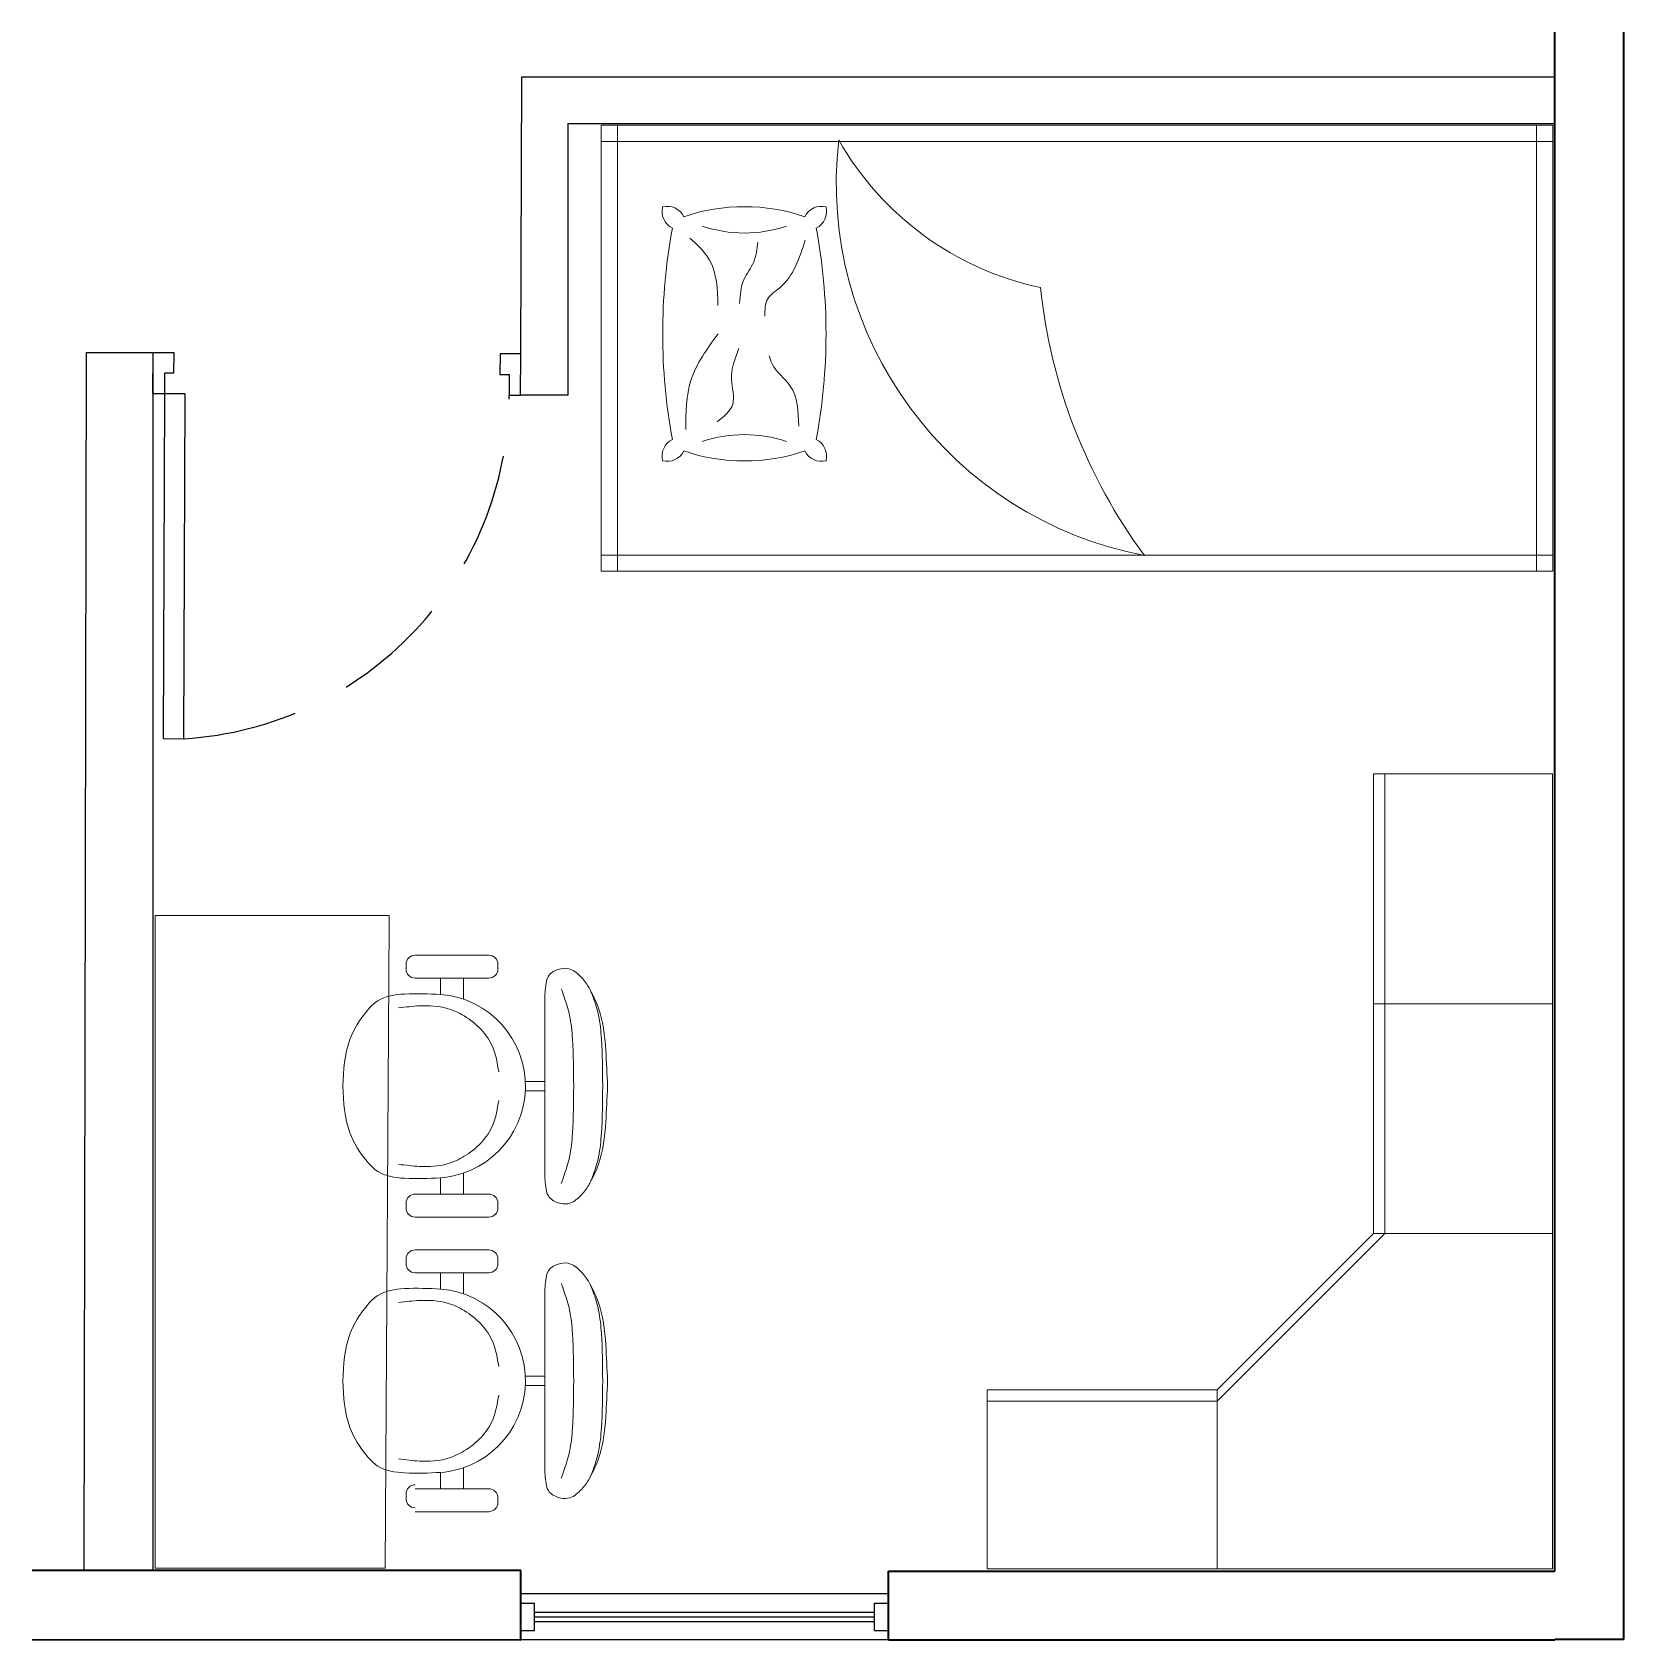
# Model space of a CAD drawing. Header units: millimetres. Extents: x 1895 to 4395, y 995 to 3089.
# Drawn here: x 1894.6 to 2240.9, y 2211.4 to 2561.1 of the extents above; entities that cross this region are included whole.
import ezdxf

# ---------------------------------------------------------------- set-up
doc = ezdxf.new("R2010")
doc.units = ezdxf.units.MM
doc.linetypes.add('HIDDEN', pattern=[0.375, 0.25, -0.125])
for name, color, linetype, lineweight in [('A-DOOR-FULL', 1, 'Continuous', 25), ('A-FURN', 2, 'Continuous', 18), ('A-GLAZ-FULL', 4, 'Continuous', 25), ('A-WALL-FULL', 3, 'Continuous', 35), ('A-WALL-FULL-EXTR', 3, 'Continuous', 35), ('A-WALL-FULL-INTR', 1, 'Continuous', 25)]:
    doc.layers.add(name, color=color, linetype=linetype, lineweight=lineweight)

# ---------------------------------------------------------------- blocks, each defined once
blk = doc.blocks.new('DOOR-75')
for points in [[(-0.07, 0.84), (-0.07, 0.09), (-0.025, 0.09), (-0.025, 0.84), (-0.07, 0.84)], [(-0.775, 0.09), (-0.8, 0.09), (-0.8, 0), (-0.755, 0), (-0.755, 0.045), (-0.775, 0.045), (-0.775, 0.09)], [(-0.025, 0.09), (0, 0.09), (0, 0), (-0.045, 0), (-0.045, 0.045), (-0.025, 0.045), (-0.025, 0.09)]]:
    blk.add_lwpolyline(points)
at = {"linetype": 'HIDDEN'}
blk.add_arc((-0.0225, 0.089), 0.7525, 93.6181, 179.9249, dxfattribs=at)

msp = doc.modelspace()

# ---------------------------------------------------------------- linework, layer by layer
at = {"layer": 'A-FURN'}
for p, q in [((2021.96, 2537.39), (2021.96, 2540.89)), ((2221.96, 2537.39), (2221.96, 2540.89)), ((2021.96, 2537.39), (2018.46, 2537.39)), ((2221.96, 2537.39), (2225.46, 2537.39)), ((2021.96, 2447.39), (2018.46, 2447.39)), ((2021.96, 2447.39), (2021.96, 2443.89)), ((2221.96, 2447.39), (2221.96, 2443.89)), ((2221.96, 2447.39), (2225.46, 2447.39)), ((2186.43, 2399.77), (2188.93, 2399.77)), ((2188.93, 2399.77), (2188.93, 2349.77)), ((1921.43, 2226.95), (1921.43, 2368.95)), ((1921.43, 2368.95), (1972.28, 2368.95)), ((1972.28, 2368.95), (1972.28, 2367.2)), ((1972.27, 2367.2), (1971.43, 2226.95)), ((1975.97, 2358.32), (1975.97, 2357.32)), ((1993.97, 2360.32), (1977.97, 2360.32)), ((1995.97, 2358.32), (1995.97, 2357.32)), ((1993.97, 2355.32), (1977.97, 2355.32)), ((1983.47, 2355.32), (1983.47, 2351.77)), ((1988.47, 2355.32), (1988.47, 2350.74)), ((2006.19, 2351.83), (2006.19, 2311.83)), ((2186.43, 2349.77), (2225.43, 2349.77)), ((2188.93, 2349.77), (2188.93, 2299.77)), ((2001.93, 2332.83), (2006.19, 2332.83)), ((2001.93, 2330.83), (2006.19, 2330.83)), ((1988.47, 2308.34), (1988.47, 2312.92)), ((1983.47, 2308.34), (1983.47, 2311.89)), ((1975.97, 2305.34), (1975.97, 2306.34)), ((1977.97, 2308.34), (1993.97, 2308.34)), ((1995.97, 2305.34), (1995.97, 2306.34)), ((1977.97, 2303.34), (1993.97, 2303.34)), ((2152.43, 2263.27), (2188.93, 2299.77)), ((2186.43, 2299.77), (2225.43, 2299.77)), ((1993.97, 2296.21), (1977.97, 2296.21)), ((1975.97, 2294.21), (1975.97, 2293.21)), ((1993.97, 2291.21), (1977.97, 2291.21)), ((1983.47, 2291.21), (1983.47, 2287.67)), ((1988.47, 2291.21), (1988.47, 2286.63)), ((1995.97, 2294.21), (1995.97, 2293.21)), ((2006.19, 2287.72), (2006.19, 2247.72)), ((2001.93, 2268.72), (2006.19, 2268.72)), ((2001.93, 2266.72), (2006.19, 2266.72)), ((2102.43, 2263.27), (2152.43, 2263.27)), ((2152.43, 2265.77), (2152.43, 2226.77)), ((1983.47, 2244.24), (1983.47, 2247.78)), ((1988.47, 2244.24), (1988.47, 2248.81)), ((1975.97, 2242.1), (1975.97, 2243.1)), ((1977.97, 2244.24), (1993.97, 2244.24)), ((1995.97, 2241.24), (1995.97, 2242.24)), ((1977.97, 2239.24), (1993.97, 2239.24)), ((1920.93, 2226.45), (2000.93, 2226.45)), ((1971.43, 2226.95), (1921.43, 2226.95))]:
    msp.add_line(p, q, dxfattribs=at)
msp.add_lwpolyline([(2225.46, 2443.89), (2018.46, 2443.89), (2018.46, 2540.89), (2225.46, 2540.89), (2225.46, 2443.89)], dxfattribs=at)
for points in [[(2221.96, 2447.39), (2021.96, 2447.39), (2021.96, 2537.39), (2221.96, 2537.39)], [(2102.43, 2226.77), (2225.43, 2226.77), (2225.43, 2399.77), (2186.43, 2399.77), (2186.43, 2299.77), (2152.43, 2265.77), (2102.43, 2265.77)]]:
    msp.add_lwpolyline(points, close=True, dxfattribs=at)
msp.add_lwpolyline([(2114.02, 2505.58, 0.134525), (2136.66, 2447.27, -0.392632), (2070.11, 2537.69, 0.214426)], format="xyb", close=True, dxfattribs=at)
at = {"layer": 'A-FURN', "ltscale": 0.2}
for centre, radius, start, end in [((2035.67, 2522.13), 4, 165.5166, 244.2099), ((2032.8, 2519.26), 4, 25.7901, 104.4834), ((2049.58, 2482.1), 41.07, 71.2852, 108.7148), ((2066.35, 2519.26), 4, 75.5166, 154.2099), ((2063.48, 2522.13), 4, 295.7901, 14.4834), ((2157.21, 2495.51), 125.4, 169.4235, 190.5765), ((2049.58, 2545.95), 28.51, 251.1598, 288.8402), ((1941.95, 2495.51), 125.4, 349.4235, 10.5765), ((2049.58, 2445.08), 28.51, 71.1598, 108.8402), ((2035.67, 2468.9), 4, 115.7901, 194.4834), ((2032.8, 2471.77), 4, 255.5166, 334.2099), ((2049.58, 2508.92), 41.07, 251.2852, 288.7148), ((2066.35, 2471.77), 4, 205.7901, 284.4834), ((2063.48, 2468.9), 4, 345.5166, 64.2099)]:
    msp.add_arc(centre, radius, start, end, dxfattribs=at)
at = {"layer": 'A-FURN'}
for centre, radius, start, end in [((1977.97, 2358.32), 2, 90, 180), ((1993.97, 2358.32), 2, 0, 90), ((1977.97, 2357.32), 2, 180, 270), ((1993.97, 2357.32), 2, 270, 0), ((1981.96, 2331.83), 20, 271.3986, 85.6618), ((1977.97, 2306.34), 2, 90, 180), ((1977.97, 2305.34), 2, 180, 270), ((1993.97, 2306.34), 2, 0, 90), ((1993.97, 2305.34), 2, 270, 0), ((1977.97, 2294.21), 2, 90, 180), ((1993.97, 2294.21), 2, 0, 90), ((1977.97, 2293.21), 2, 180, 270), ((1993.97, 2293.21), 2, 270, 0), ((1981.96, 2267.72), 20, 271.3986, 85.6618), ((1977.97, 2243.1), 2, 90, 180), ((1993.97, 2242.24), 2, 0, 90), ((1977.97, 2242.1), 2, 180, 270), ((1993.97, 2241.24), 2, 270, 0)]:
    msp.add_arc(centre, radius, start, end, dxfattribs=at)
at = {"layer": 'A-FURN', "ltscale": 0.2}
for points in [[(2037.71, 2516.36), (2042.01, 2511.57), (2043.84, 2501.64)], [(2052.53, 2515.48), (2051.57, 2511.04), (2049.5, 2507.36), (2048.56, 2502.13)], [(2062.82, 2515.88), (2057.21, 2505.48), (2054.66, 2503.13), (2054.05, 2499.36)], [(2036.82, 2474.73), (2037.96, 2485.36), (2043.86, 2495.53)], [(2043.65, 2476.35), (2047.04, 2480.17), (2046.8, 2485.61), (2048.38, 2492.33)], [(2061.41, 2475.45), (2059.58, 2484.16), (2055.6, 2488.99), (2055, 2490.69)]]:
    msp.add_spline(points, degree=3, dxfattribs=at)
at = {"layer": 'A-FURN'}
for points in [[(2015.69, 2353.47), (2013.96, 2355.67), (2011.2, 2357.41), (2009.1, 2357.23), (2006.95, 2355.73), (2006.36, 2353.71), (2006.19, 2351.83)], [(1962.2, 2331.83), (1963.76, 2341.97), (1967.49, 2348.23), (1969.83, 2350.4), (1975.64, 2351.87), (1983.47, 2351.77)], [(2009.75, 2352.99), (2010.38, 2351.18), (2011.55, 2347.18), (2012.18, 2342.1), (2012.45, 2331.83)], [(2015.69, 2353.47), (2017.77, 2349.01), (2019.43, 2339.65), (2019.81, 2331.83)], [(2015.69, 2353.47), (2016.68, 2351.18), (2017.86, 2347.18), (2018.48, 2342.1), (2018.76, 2331.83)], [(1974.34, 2348.85), (1978.92, 2349.3), (1984.94, 2348.74), (1988.65, 2347.1), (1994.83, 2340.3), (1996.13, 2334.93)], [(1962.2, 2331.83), (1963.76, 2321.68), (1967.49, 2315.43), (1969.83, 2313.26), (1975.64, 2311.78), (1983.47, 2311.89)], [(2009.75, 2310.67), (2010.38, 2312.48), (2011.55, 2316.48), (2012.18, 2321.56), (2012.45, 2331.83)], [(2015.69, 2310.18), (2017.77, 2314.64), (2019.43, 2324.01), (2019.81, 2331.83)], [(2015.69, 2310.18), (2016.68, 2312.48), (2017.86, 2316.48), (2018.48, 2321.56), (2018.76, 2331.83)], [(1974.34, 2314.81), (1978.92, 2314.36), (1984.94, 2314.91), (1988.65, 2316.56), (1994.83, 2323.36), (1996.13, 2328.73)], [(2015.69, 2310.18), (2013.96, 2307.99), (2011.2, 2306.25), (2009.1, 2306.43), (2006.95, 2307.93), (2006.36, 2309.95), (2006.19, 2311.83)], [(2015.69, 2289.37), (2013.96, 2291.56), (2011.2, 2293.3), (2009.1, 2293.12), (2006.95, 2291.62), (2006.36, 2289.6), (2006.19, 2287.72)], [(1962.2, 2267.72), (1963.76, 2277.87), (1967.49, 2284.12), (1969.83, 2286.29), (1975.64, 2287.77), (1983.47, 2287.67)], [(2009.75, 2288.88), (2010.38, 2287.08), (2011.55, 2283.07), (2012.18, 2277.99), (2012.45, 2267.72)], [(2015.69, 2289.37), (2017.77, 2284.91), (2019.43, 2275.55), (2019.81, 2267.72)], [(2015.69, 2289.37), (2016.68, 2287.08), (2017.86, 2283.07), (2018.48, 2277.99), (2018.76, 2267.72)], [(1974.34, 2284.74), (1978.92, 2285.19), (1984.94, 2284.64), (1988.65, 2282.99), (1994.83, 2276.19), (1996.13, 2270.83)], [(1962.2, 2267.72), (1963.76, 2257.58), (1967.49, 2251.33), (1969.83, 2249.16), (1975.64, 2247.68), (1983.47, 2247.78)], [(2009.75, 2246.56), (2010.38, 2248.37), (2011.55, 2252.38), (2012.18, 2257.46), (2012.45, 2267.72)], [(2015.69, 2246.08), (2017.77, 2250.54), (2019.43, 2259.9), (2019.81, 2267.72)], [(2015.69, 2246.08), (2016.68, 2248.37), (2017.86, 2252.38), (2018.48, 2257.46), (2018.76, 2267.72)], [(1974.34, 2250.71), (1978.92, 2250.25), (1984.94, 2250.81), (1988.65, 2252.46), (1994.83, 2259.26), (1996.13, 2264.62)], [(2015.69, 2246.08), (2013.96, 2243.89), (2011.2, 2242.15), (2009.1, 2242.33), (2006.95, 2243.83), (2006.36, 2245.85), (2006.19, 2247.72)]]:
    msp.add_spline(points, degree=3, dxfattribs=at)
at = {"layer": 'A-GLAZ-FULL'}
for p, q in [((2000.93, 2219.36), (2003.93, 2219.36)), ((2077.93, 2219.36), (2080.93, 2219.36)), ((2003.93, 2217.36), (2077.93, 2217.36)), ((2003.93, 2216.36), (2077.93, 2216.36)), ((2003.93, 2215.36), (2077.93, 2215.36)), ((2000.93, 2213.36), (2003.93, 2213.36)), ((2077.93, 2213.36), (2080.93, 2213.36))]:
    msp.add_line(p, q, dxfattribs=at)
at = {"layer": 'A-GLAZ-FULL', "ltscale": 0.001}
for p, q in [((2003.93, 2213.36), (2003.93, 2219.36)), ((2077.93, 2213.36), (2077.93, 2219.36))]:
    msp.add_line(p, q, dxfattribs=at)
at = {"layer": 'A-WALL-FULL'}
msp.add_line((2240.93, 2211.45), (2225.93, 2211.45), dxfattribs=at)
at = {"layer": 'A-WALL-FULL-EXTR'}
for p, q in [((2225.93, 2226.27), (2225.93, 2561.15)), ((2240.93, 2211.45), (2240.93, 2561.15)), ((2000.93, 2226.45), (1894.63, 2226.45)), ((2000.92, 2211.36), (2000.93, 2226.45)), ((2080.93, 2211.36), (2080.93, 2226.27)), ((2080.93, 2226.27), (2225.93, 2226.27)), ((1894.63, 2211.46), (2000.93, 2211.36)), ((2080.93, 2211.36), (2225.93, 2211.36))]:
    msp.add_line(p, q, dxfattribs=at)
at = {"layer": 'A-WALL-FULL-INTR'}
for p, q in [((2000.93, 2491.14), (2001.16, 2551.45)), ((2001.16, 2551.45), (2225.93, 2551.45)), ((2011.16, 2541.3), (2011.16, 2482.15)), ((2011.16, 2541.3), (2225.93, 2541.3)), ((1905.93, 2226.45), (1906.43, 2491.45)), ((1906.43, 2491.45), (1920.93, 2491.45)), ((1920.93, 2346.45), (1920.93, 2491.45)), ((2011.16, 2482.15), (2000.9, 2482.15)), ((1920.93, 2226.45), (1920.93, 2346.45)), ((2080.93, 2221.36), (2000.93, 2221.36)), ((2080.93, 2211.36), (2000.93, 2211.36))]:
    msp.add_line(p, q, dxfattribs=at)

# ---------------------------------------------------------------- block references
at = {"layer": 'A-DOOR-FULL', "xscale": 99.99999999999994, "yscale": 99.99999999999994, "zscale": 99.99999999999994, "rotation": 179.7837897678387}
msp.add_blockref('DOOR-75', (1920.93, 2491.45), dxfattribs=at)

doc.saveas('drawing.dxf')
